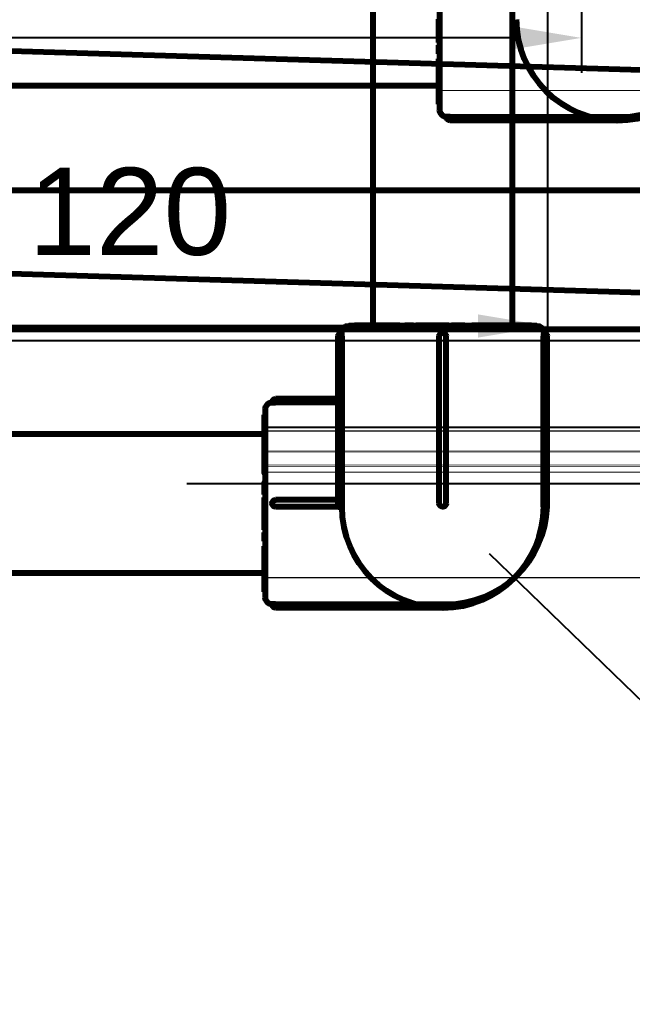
# Model space of a CAD drawing. Header units: millimetres. Extents: x -92220 to 11040, y -5929 to 27498.
# Drawn here: x 194.4 to 282.5, y 108.7 to 248 of the extents above; entities that cross this region are included whole.
import ezdxf

# ---------------------------------------------------------------- set-up
doc = ezdxf.new("R2010")
doc.units = ezdxf.units.MM
doc.linetypes.add('DASHED', pattern=[19.05, 12.7, -6.35])
doc.layers.add('100 noprint', color=1, linetype='Continuous', plot=False)
for name, color, linetype in [('12 Канализация 1', 7, 'Continuous'), ('13 Канализация 2', 7, 'Continuous'), ('26 Вода ветка 6', 7, 'Continuous'), ('27 Вода ветка 7', 7, 'Continuous'), ('28 Вода ветка 8', 7, 'Continuous'), ('34 Вода ветка 14', 7, 'Continuous')]:
    doc.layers.add(name, color=color, linetype=linetype)
doc.styles.get("Standard").update_dxf_attribs({"font": 'arial.ttf'})
doc.dimstyles.new('ISO-25', dxfattribs={"dimtxt": 2.5, "dimasz": 2.5, "dimexe": 1.25, "dimexo": 0.625, "dimtad": 1, "dimtxsty": 'Standard', "dimcen": 2.5, "dimadec": 0, "dimazin": 0, "dimtfac": 1, "dimtmove": 0, "dimatfit": 3, "dimfxl": 1, "dimarcsym": 0})

# ---------------------------------------------------------------- blocks, each defined once
blk = doc.blocks.new('*D63')
at = {"layer": '12 Канализация 1', "color": 0, "lineweight": -2}
for p, q in [((-2698.68, 131.19), (-2902.67, 137.31)), ((-2881.12, 30), (-2904.28, 30))]:
    blk.add_line(p, q, dxfattribs=at)
blk.add_arc((674.23, 30), 3568.51, 178.60276, 179.67888, dxfattribs=at)
at = {"layer": '12 Канализация 1', "color": 0}
for points in [[(-2889.88, 116.92), (-2896.55, 117.11), (-2892.67, 137.01)], [(-2897.55, 50.01), (-2890.89, 49.99), (-2894.28, 30)]]:
    blk.add_solid(points, dxfattribs=at)
at = {"layer": 'Defpoints', "color": 0}
for p in [(-2698.68, 131.19), (-2893.56, 101.34), (-2881.12, 30), (674.23, 30), (674.23, 30)]:
    blk.add_point(p, dxfattribs=at)
at = {"layer": '12 Канализация 1', "color": 0, "insert": (-2911.47, 83.77), "char_height": 12.5, "attachment_point": 5, "rotation": 89.1408}
blk.add_mtext('1,72%%d', dxfattribs=at)
blk = doc.blocks.new('*D86')
at = {"layer": '13 Канализация 2', "color": 0, "lineweight": -2}
for p, q in [((267.85, 209.22), (39.69, 216.08)), ((236.05, 201.86), (39.48, 201.86))]:
    blk.add_line(p, q, dxfattribs=at)
for start, end in [(173.3344, 175.8067), (178.279, 180), (182.4723, 184.9446)]:
    blk.add_arc((513.02, 201.86), 463.54, start, end, dxfattribs=at)
at = {"layer": '13 Канализация 2', "color": 0}
for points in [[(47.39, 235.92), (54.05, 235.58), (49.69, 215.78)], [(53.24, 181.93), (46.58, 181.79), (49.48, 201.86)]]:
    blk.add_solid(points, dxfattribs=at)
at = {"layer": 'Defpoints', "color": 0}
for p in [(49.57, 211.14), (267.85, 209.22), (236.05, 201.86), (513.02, 201.86), (513.02, 201.86)]:
    blk.add_point(p, dxfattribs=at)
at = {"layer": '13 Канализация 2', "color": 0, "insert": (31.94, 209.08), "char_height": 12.5, "attachment_point": 5, "rotation": 89.1395}
blk.add_mtext('1,72%%d', dxfattribs=at)
blk = doc.blocks.new('*D173')
at = {"layer": '26 Вода ветка 6', "color": 0, "lineweight": -2}
for p, q in [((270.3, 274.11), (270.3, 198.98)), ((150.3, 243.51), (150.3, 198.98)), ((260.3, 203.98), (160.3, 203.98))]:
    blk.add_line(p, q, dxfattribs=at)
at = {"layer": '26 Вода ветка 6', "color": 0}
for points in [[(160.3, 205.65), (160.3, 202.31), (150.3, 203.98)], [(260.3, 202.31), (260.3, 205.65), (270.3, 203.98)]]:
    blk.add_solid(points, dxfattribs=at)
at = {"layer": 'Defpoints', "color": 0}
for p in [(270.3, 274.11), (150.3, 243.51), (150.3, 203.98)]:
    blk.add_point(p, dxfattribs=at)
at = {"layer": '26 Вода ветка 6', "color": 0, "insert": (210.3, 220.36), "char_height": 12.5, "attachment_point": 5}
blk.add_mtext('120', dxfattribs=at)
blk = doc.blocks.new('*D187')
at = {"layer": '27 Вода ветка 7', "color": 0, "lineweight": -2}
for p, q in [((275.16, 309.62), (275.16, 240.36)), ((150.3, 278.51), (150.3, 240.36)), ((265.16, 245.36), (160.3, 245.36))]:
    blk.add_line(p, q, dxfattribs=at)
at = {"layer": '27 Вода ветка 7', "color": 0}
for points in [[(160.3, 247.03), (160.3, 243.7), (150.3, 245.36)], [(265.16, 243.7), (265.16, 247.03), (275.16, 245.36)]]:
    blk.add_solid(points, dxfattribs=at)
at = {"layer": 'Defpoints', "color": 0}
for p in [(275.16, 309.62), (150.3, 278.51), (150.3, 245.36)]:
    blk.add_point(p, dxfattribs=at)
at = {"layer": '27 Вода ветка 7', "color": 0, "insert": (212.73, 261.75), "char_height": 12.5, "attachment_point": 5}
blk.add_mtext('125', dxfattribs=at)

msp = doc.modelspace()

# ---------------------------------------------------------------- linework, layer by layer
at = {"layer": '100 noprint', "color": 2, "linetype": 'DASHED', "ltscale": 10}
msp.add_line((11013.49, 181.3), (-12184.07, 181.3), dxfattribs=at)
at = {"layer": '13 Канализация 2', "lineweight": 80}
for p, q in [((341.39, 239.02), (103.8, 246.15)), ((341.39, 207.01), (103.8, 214.15))]:
    msp.add_line(p, q, dxfattribs=at)
at = {"layer": '13 Канализация 2'}
for p, q in [((267.84, 208.98), (513.01, 201.61)), ((513.02, 201.86), (236.05, 201.86))]:
    msp.add_line(p, q, dxfattribs=at)
at = {"layer": '26 Вода ветка 6', "color": 5, "lineweight": 80, "extrusion": (-1, 8.41171e-17, -2.22045e-16)}
for p, q in [((254.8, 262.01), (254.8, 235.01)), ((254.7, 247.65), (254.7, 248.04)), ((254.8, 247.58), (254.7, 247.58)), ((254.7, 246.78), (254.7, 247.44)), ((254.8, 246.78), (254.7, 246.78)), ((254.7, 246.51), (254.7, 246.78)), ((254.7, 246.48), (254.7, 246.51)), ((254.8, 246.51), (254.7, 246.51)), ((254.8, 246.48), (254.7, 246.48)), ((254.7, 245.19), (254.7, 246.48)), ((254.8, 245.19), (254.7, 245.19)), ((254.7, 244.91), (254.7, 245.19)), ((254.8, 244.91), (254.7, 244.91)), ((254.7, 244.68), (254.7, 244.91)), ((254.8, 244.68), (254.7, 244.68)), ((254.8, 244.32), (254.7, 244.32)), ((254.7, 243.44), (254.7, 244.32)), ((254.8, 243.44), (254.7, 243.44)), ((254.7, 243.21), (254.7, 243.44)), ((254.8, 243.21), (254.7, 243.21)), ((254.7, 243.09), (254.7, 243.21)), ((254.8, 243.09), (254.7, 243.09)), ((254.8, 242.36), (254.7, 242.36)), ((254.7, 241.86), (254.7, 242.36)), ((254.8, 241.86), (254.7, 241.86)), ((254.7, 241.73), (254.7, 241.86)), ((254.8, 241.73), (254.7, 241.73)), ((254.7, 240.44), (254.7, 241.73)), ((254.8, 240.44), (254.7, 240.44)), ((254.7, 239.82), (254.7, 240.44)), ((254.8, 239.82), (254.7, 239.82)), ((254.7, 238.81), (254.7, 239.82)), ((254.8, 238.81), (254.7, 238.81)), ((254.7, 235.82), (254.7, 237.56)), ((254.8, 237.56), (254.7, 237.56)), ((254.8, 235.82), (254.7, 235.82)), ((256.3, 234.02), (280.8, 234.02)), ((280.8, 233.51), (256.3, 233.51))]:
    msp.add_line(p, q, dxfattribs=at)
at = {"layer": '26 Вода ветка 6', "color": 5, "lineweight": 80}
msp.add_line((280.8, 233.51), (280.8, 234.02), dxfattribs=at)
msp.add_lwpolyline([(-288.87, 238.51), (254.8, 238.51)], dxfattribs=at)
for centre, start, end in [((280.3, 248.01), 180, 0), ((280.8, 248.51), 270, 358.0239)]:
    msp.add_arc(centre, 14.5, start, end, dxfattribs=at)
at = {"layer": '26 Вода ветка 6', "color": 5, "lineweight": 80, "extrusion": (2.22045e-16, -1.86777e-32, -1)}
for centre, radius in [((-255.8, 235.01), 1), ((-256.3, 234.01), 0.5)]:
    msp.add_arc(centre, radius, 270, 0, dxfattribs=at)
at = {"layer": '26 Вода ветка 6', "color": 5, "lineweight": 80}
for points in [[(254.7, 247.58), (254.7, 247.6), (254.7, 247.65)], [(254.7, 247.44), (254.7, 247.52), (254.7, 247.58)], [(254.7, 237.56), (254.7, 237.56), (254.7, 237.7)]]:
    msp.add_open_spline(points, degree=2, dxfattribs=at)
for points, degree, knots in [([(254.7, 237.7), (254.7, 237.84), (254.7, 238.28), (254.7, 238.68), (254.7, 238.81)], 2, [-3, -3, -3, -2, -1, -0.484947, -0.484947, -0.484947]), ([(256.3, 234.02), (256.24, 234.02), (256.18, 234.02), (256.07, 234.02), (256.01, 234.02), (255.93, 234.02), (255.89, 234.02), (255.85, 234.02), (255.83, 234.02), (255.81, 234.01), (255.8, 234.01), (255.8, 234.01)], 3, [0.22380526, 0.22380526, 0.22380526, 0.22380526, 0.24107522, 0.24107522, 0.25834518, 0.25834518, 0.27361424, 0.27361424, 0.28601062, 0.28601062, 0.29840701, 0.29840701, 0.29840701, 0.29840701])]:
    msp.add_open_spline(points, degree=degree, knots=knots, dxfattribs=at)
at = {"layer": '28 Вода ветка 8', "color": 5, "lineweight": 80}
for points in [[(-322.62, 223.51), (289.8, 223.51)], [(-322.62, 203.51), (289.8, 203.51)]]:
    msp.add_lwpolyline(points, dxfattribs=at)
at = {"layer": '34 Вода ветка 14', "color": 4, "lineweight": 80, "extrusion": (2.28848e-17, 1, -2.22045e-16)}
for p, q in [((268.74, 204.01), (241.74, 204.01)), ((242.55, 204.01), (242.55, 204.11)), ((242.55, 204.11), (244.28, 204.11)), ((244.28, 204.01), (244.28, 204.11)), ((245.54, 204.11), (246.54, 204.11)), ((245.54, 204.01), (245.54, 204.11)), ((246.54, 204.01), (246.54, 204.11)), ((246.54, 204.11), (247.16, 204.11)), ((247.16, 204.11), (248.45, 204.11)), ((247.16, 204.01), (247.16, 204.11)), ((248.45, 204.11), (248.59, 204.11)), ((248.45, 204.01), (248.45, 204.11)), ((248.59, 204.01), (248.59, 204.11)), ((248.59, 204.11), (249.08, 204.11)), ((249.08, 204.01), (249.08, 204.11)), ((249.82, 204.11), (249.93, 204.11)), ((249.82, 204.01), (249.82, 204.11)), ((249.93, 204.11), (250.17, 204.11)), ((249.93, 204.01), (249.93, 204.11)), ((250.17, 204.01), (250.17, 204.11)), ((250.17, 204.11), (251.05, 204.11)), ((251.05, 204.01), (251.05, 204.11)), ((251.4, 204.11), (251.64, 204.11)), ((251.4, 204.01), (251.4, 204.11)), ((251.64, 204.11), (251.92, 204.11)), ((251.64, 204.01), (251.64, 204.11)), ((251.92, 204.01), (251.92, 204.11)), ((251.92, 204.11), (253.2, 204.11)), ((253.2, 204.11), (253.23, 204.11)), ((253.2, 204.01), (253.2, 204.11)), ((253.23, 204.11), (253.5, 204.11)), ((253.23, 204.01), (253.23, 204.11)), ((253.5, 204.11), (254.17, 204.11)), ((253.5, 204.01), (253.5, 204.11)), ((254.3, 204.01), (254.3, 204.11)), ((254.38, 204.11), (254.77, 204.11)), ((254.77, 204.11), (255.05, 204.11)), ((254.77, 204.01), (254.77, 204.11)), ((255.05, 204.01), (255.05, 204.11)), ((255.05, 204.11), (255.31, 204.11)), ((255.31, 204.11), (256.1, 204.11)), ((255.31, 204.01), (255.31, 204.11)), ((256.1, 204.01), (256.1, 204.11)), ((256.52, 204.11), (256.78, 204.11)), ((256.52, 204.01), (256.52, 204.11)), ((256.78, 204.11), (256.93, 204.11)), ((256.78, 204.01), (256.78, 204.11)), ((256.93, 204.11), (257.44, 204.11)), ((256.93, 204.01), (256.93, 204.11)), ((258.3, 204.01), (258.3, 204.11)), ((259.52, 204.01), (259.52, 204.11)), ((260.44, 204.01), (260.44, 204.11)), ((262.06, 204.11), (262.46, 204.11)), ((262.06, 204.01), (262.06, 204.11)), ((262.46, 204.01), (262.46, 204.11)), ((263.7, 204.01), (263.7, 204.11)), ((264.42, 204.11), (264.48, 204.11)), ((264.42, 204.01), (264.42, 204.11)), ((264.48, 204.11), (264.66, 204.11)), ((264.48, 204.01), (264.48, 204.11)), ((264.66, 204.01), (264.66, 204.11)), ((265.39, 204.11), (265.66, 204.11)), ((265.39, 204.01), (265.39, 204.11)), ((265.66, 204.11), (265.74, 204.11)), ((265.66, 204.01), (265.66, 204.11)), ((265.74, 204.11), (265.84, 204.11)), ((265.74, 204.01), (265.74, 204.11)), ((265.84, 204.11), (265.94, 204.11)), ((265.84, 204.01), (265.84, 204.11)), ((265.94, 204.01), (265.94, 204.11)), ((267.3, 204.11), (267.69, 204.11)), ((267.3, 204.01), (267.3, 204.11)), ((267.69, 204.11), (267.92, 204.11)), ((267.69, 204.01), (267.69, 204.11)), ((267.92, 204.11), (267.97, 204.11)), ((267.92, 204.01), (267.92, 204.11)), ((267.97, 204.01), (267.97, 204.11)), ((240.24, 178.01), (240.24, 202.51)), ((240.75, 202.51), (240.75, 178.01)), ((254.74, 178.51), (254.74, 202.51)), ((255.74, 178.51), (255.74, 202.51)), ((269.73, 178.01), (269.73, 202.51)), ((270.24, 178.01), (270.24, 202.51)), ((269.73, 178.01), (270.24, 178.01))]:
    msp.add_line(p, q, dxfattribs=at)
at = {"layer": '34 Вода ветка 14', "color": 4, "lineweight": 80, "extrusion": (-1, 8.41171e-17, -2.22045e-16)}
for p, q in [((240.24, 193.51), (231.24, 193.51)), ((240.24, 193.01), (231.24, 193.01)), ((255.74, 193.01), (255.74, 193.51)), ((229.74, 191.24), (229.64, 191.24)), ((229.64, 191.2), (229.64, 191.24)), ((229.74, 191.2), (229.64, 191.2)), ((229.64, 190.97), (229.64, 191.2)), ((229.74, 190.97), (229.64, 190.97)), ((229.64, 190.58), (229.64, 190.97)), ((229.74, 192.01), (229.74, 165.01)), ((229.74, 190.58), (229.64, 190.58)), ((229.64, 189.11), (229.64, 189.22)), ((229.74, 189.22), (229.64, 189.22)), ((229.74, 189.11), (229.64, 189.11)), ((229.64, 189.02), (229.64, 189.11)), ((229.74, 189.02), (229.64, 189.02)), ((229.64, 188.94), (229.64, 189.02)), ((229.74, 188.94), (229.64, 188.94)), ((229.64, 188.66), (229.64, 188.94)), ((229.74, 188.66), (229.64, 188.66)), ((229.74, 187.93), (229.64, 187.93)), ((229.64, 187.76), (229.64, 187.93)), ((229.74, 187.76), (229.64, 187.76)), ((229.64, 187.7), (229.64, 187.76)), ((229.74, 187.7), (229.64, 187.7)), ((229.74, 186.97), (229.64, 186.97)), ((229.64, 185.33), (229.64, 185.73)), ((229.74, 185.73), (229.64, 185.73)), ((229.74, 185.33), (229.64, 185.33)), ((229.74, 183.71), (229.64, 183.71)), ((229.74, 182.8), (229.64, 182.8)), ((229.74, 181.57), (229.64, 181.57)), ((229.64, 180.21), (229.64, 180.71)), ((229.74, 180.21), (229.64, 180.21)), ((229.64, 180.06), (229.64, 180.21)), ((229.74, 180.06), (229.64, 180.06)), ((229.64, 179.8), (229.64, 180.06)), ((229.74, 179.8), (229.64, 179.8)), ((229.74, 179.37), (229.64, 179.37)), ((229.64, 178.58), (229.64, 179.37)), ((229.74, 178.58), (229.64, 178.58)), ((229.64, 178.33), (229.64, 178.58)), ((240.24, 179.01), (231.24, 179.01)), ((229.74, 178.33), (229.64, 178.33)), ((229.64, 178.04), (229.64, 178.33)), ((229.74, 178.04), (229.64, 178.04)), ((229.64, 177.65), (229.64, 178.04)), ((229.74, 177.58), (229.64, 177.58)), ((229.64, 176.78), (229.64, 177.44)), ((240.24, 178.01), (231.24, 178.01)), ((229.74, 176.78), (229.64, 176.78)), ((229.64, 176.51), (229.64, 176.78)), ((229.64, 176.48), (229.64, 176.51)), ((229.74, 176.51), (229.64, 176.51)), ((229.74, 176.48), (229.64, 176.48)), ((229.64, 175.19), (229.64, 176.48)), ((229.74, 175.19), (229.64, 175.19)), ((229.64, 174.91), (229.64, 175.19)), ((229.74, 174.91), (229.64, 174.91)), ((229.64, 174.68), (229.64, 174.91)), ((229.74, 174.68), (229.64, 174.68)), ((229.74, 174.32), (229.64, 174.32)), ((229.64, 173.44), (229.64, 174.32)), ((229.74, 173.44), (229.64, 173.44)), ((229.64, 173.21), (229.64, 173.44)), ((229.74, 173.21), (229.64, 173.21)), ((229.64, 173.09), (229.64, 173.21)), ((229.74, 173.09), (229.64, 173.09)), ((229.74, 172.36), (229.64, 172.36)), ((229.64, 171.86), (229.64, 172.36)), ((229.74, 171.86), (229.64, 171.86)), ((229.64, 171.73), (229.64, 171.86)), ((229.74, 171.73), (229.64, 171.73)), ((229.64, 170.44), (229.64, 171.73)), ((229.74, 170.44), (229.64, 170.44)), ((229.64, 169.82), (229.64, 170.44)), ((229.74, 169.82), (229.64, 169.82)), ((229.64, 168.81), (229.64, 169.82)), ((229.74, 168.81), (229.64, 168.81)), ((229.64, 165.82), (229.64, 167.56)), ((229.74, 167.56), (229.64, 167.56)), ((229.74, 165.82), (229.64, 165.82)), ((231.24, 164.02), (255.74, 164.02)), ((255.74, 163.51), (231.24, 163.51))]:
    msp.add_line(p, q, dxfattribs=at)
at = {"layer": '34 Вода ветка 14', "color": 4, "lineweight": 80}
for p, q in [((240.24, 178.01), (240.75, 178.01)), ((255.74, 163.51), (255.74, 164.02))]:
    msp.add_line(p, q, dxfattribs=at)
for points in [[(245.24, 204.01), (245.03, 713.61)], [(265.24, 204.01), (265.03, 713.61)], [(-356.3, 188.51), (229.74, 188.51)], [(-356.3, 168.51), (229.74, 168.51)]]:
    msp.add_lwpolyline(points, dxfattribs=at)
at = {"layer": '34 Вода ветка 14', "flags": 128}
msp.add_lwpolyline([(261.89, 171.32), (299, 135.4), (318.42, 135.4)], dxfattribs=at)
at = {"layer": '34 Вода ветка 14', "color": 4, "lineweight": 80, "extrusion": (-5.08144e-33, -2.22045e-16, -1)}
for centre, radius, start, end in [((-241.74, 203.01), 1, 0, 90), ((-268.74, 203.01), 1, 90, 180), ((-240.74, 202.51), 0.5, 0, 90), ((-255.24, 202.51), 0.5, 0, 180), ((-269.74, 202.51), 0.5, 90, 180)]:
    msp.add_arc(centre, radius, start, end, dxfattribs=at)
at = {"layer": '34 Вода ветка 14', "color": 4, "lineweight": 80, "extrusion": (2.22045e-16, -1.86777e-32, -1)}
for centre, radius, start, end in [((-230.74, 192.01), 1, 0, 90), ((-231.24, 193.01), 0.5, 0, 90), ((-231.24, 178.51), 0.5, 270, 90), ((-230.74, 165.01), 1, 270, 0), ((-231.24, 164.01), 0.5, 270, 0)]:
    msp.add_arc(centre, radius, start, end, dxfattribs=at)
at = {"layer": '34 Вода ветка 14', "color": 4, "lineweight": 80, "extrusion": (2.21112e-32, 2.22045e-16, -1)}
msp.add_arc((-255.24, 178.51), 0.5, 180, 0, dxfattribs=at)
at = {"layer": '34 Вода ветка 14', "color": 4, "lineweight": 80}
for centre, start, end in [((255.24, 178.01), 180, 0), ((255.74, 178.51), 270, 358.0239)]:
    msp.add_arc(centre, 14.5, start, end, dxfattribs=at)
for points in [[(244.28, 204.11), (244.28, 204.11), (244.42, 204.11)], [(254.17, 204.11), (254.24, 204.11), (254.3, 204.11)], [(254.3, 204.11), (254.33, 204.11), (254.38, 204.11)], [(257.44, 204.11), (257.85, 204.11), (258.24, 204.11), (258.29, 204.11)], [(258.29, 204.11), (258.3, 204.11), (258.3, 204.11)], [(260.69, 204.11), (260.84, 204.11), (261.09, 204.11), (261.35, 204.11), (261.63, 204.11), (261.77, 204.11)], [(262.6, 204.11), (262.75, 204.11), (263.22, 204.11), (263.44, 204.11)], [(263.7, 204.11), (263.72, 204.11), (263.75, 204.11)], [(263.75, 204.11), (263.92, 204.11), (264.09, 204.11)], [(264.09, 204.11), (264.21, 204.11), (264.42, 204.11)], [(265.94, 204.11), (265.94, 204.11), (266.16, 204.11)], [(266.16, 204.11), (266.35, 204.11), (266.63, 204.11)], [(266.63, 204.11), (266.91, 204.11), (267.29, 204.11), (267.3, 204.11)], [(267.3, 204.11), (267.3, 204.11), (267.3, 204.11)], [(229.64, 190.58), (229.64, 190.58), (229.64, 190.58)], [(229.64, 189.9), (229.64, 190.19), (229.64, 190.57), (229.64, 190.58)], [(229.64, 189.44), (229.64, 189.63), (229.64, 189.9)], [(229.64, 189.22), (229.64, 189.22), (229.64, 189.44)], [(229.64, 187.36), (229.64, 187.49), (229.64, 187.7)], [(229.64, 187.03), (229.64, 187.2), (229.64, 187.36)], [(229.64, 186.97), (229.64, 187), (229.64, 187.03)], [(229.64, 185.88), (229.64, 186.03), (229.64, 186.49), (229.64, 186.71)], [(229.64, 183.96), (229.64, 184.11), (229.64, 184.37), (229.64, 184.63), (229.64, 184.9), (229.64, 185.04)], [(229.64, 181.56), (229.64, 181.57), (229.64, 181.57)], [(229.64, 180.71), (229.64, 181.13), (229.64, 181.51), (229.64, 181.56)], [(229.64, 177.58), (229.64, 177.6), (229.64, 177.65)], [(229.64, 177.44), (229.64, 177.52), (229.64, 177.58)], [(229.64, 167.56), (229.64, 167.56), (229.64, 167.7)]]:
    msp.add_open_spline(points, degree=2, dxfattribs=at)
for points, degree, knots in [([(244.42, 204.11), (244.57, 204.11), (245.01, 204.11), (245.4, 204.11), (245.54, 204.11)], 2, [-3, -3, -3, -2, -1, -0.484947, -0.484947, -0.484947]), ([(259.52, 204.11), (259.52, 204.11), (259.65, 204.11), (259.89, 204.11)], 2, [-1.502374, -1.502374, -1.502374, -1, 0, 0, 0]), ([(259.89, 204.11), (260.15, 204.11), (260.42, 204.11), (260.44, 204.11)], 2, [-2, -2, -2, -1, -0.936655, -0.936655, -0.936655]), ([(260.44, 204.11), (260.44, 204.11), (260.51, 204.11), (260.69, 204.11)], 2, [-1.431321, -1.431321, -1.431321, -1, 0, 0, 0]), ([(261.77, 204.11), (261.96, 204.11), (262.06, 204.11), (262.06, 204.11)], 2, [-3, -3, -3, -2, -1.429003, -1.429003, -1.429003]), ([(262.46, 204.11), (262.46, 204.11), (262.53, 204.11), (262.6, 204.11)], 2, [-1.875117, -1.875117, -1.875117, -1, 0, 0, 0]), ([(263.44, 204.11), (263.66, 204.11), (263.7, 204.11), (263.7, 204.11)], 2, [-2, -2, -2, -1, -0.823469, -0.823469, -0.823469]), ([(264.66, 204.11), (264.81, 204.11), (265.04, 204.11), (265.16, 204.11)], 2, [-1.854622, -1.854622, -1.854622, -1, 0, 0, 0]), ([(265.16, 204.11), (265.33, 204.11), (265.39, 204.11), (265.39, 204.11)], 2, [-3, -3, -3, -2, -1.715556, -1.715556, -1.715556]), ([(240.75, 202.51), (240.75, 202.57), (240.75, 202.63), (240.75, 202.75), (240.75, 202.8), (240.74, 202.88), (240.74, 202.92), (240.74, 202.97), (240.74, 202.99), (240.74, 203.01), (240.74, 203.01), (240.74, 203.01)], 3, [0.22380526, 0.22380526, 0.22380526, 0.22380526, 0.24107522, 0.24107522, 0.25834518, 0.25834518, 0.27361424, 0.27361424, 0.28601062, 0.28601062, 0.29840701, 0.29840701, 0.29840701, 0.29840701]), ([(269.74, 203.01), (269.74, 203.01), (269.74, 203.01), (269.74, 202.99), (269.74, 202.97), (269.74, 202.92), (269.74, 202.88), (269.73, 202.8), (269.73, 202.75), (269.73, 202.63), (269.73, 202.57), (269.73, 202.51)], 3, [0.44761051, 0.44761051, 0.44761051, 0.44761051, 0.4600069, 0.4600069, 0.47240329, 0.47240329, 0.48767234, 0.48767234, 0.5049423, 0.5049423, 0.52221227, 0.52221227, 0.52221227, 0.52221227]), ([(230.74, 193.01), (230.74, 193.01), (230.74, 193.01), (230.77, 193.01), (230.79, 193.01), (230.83, 193.01), (230.87, 193.01), (230.95, 193.01), (231.01, 193.01), (231.12, 193.01), (231.18, 193.01), (231.24, 193.01)], 3, [0.44761051, 0.44761051, 0.44761051, 0.44761051, 0.4600069, 0.4600069, 0.47240329, 0.47240329, 0.48767234, 0.48767234, 0.5049423, 0.5049423, 0.52221227, 0.52221227, 0.52221227, 0.52221227]), ([(229.64, 188.43), (229.64, 188.6), (229.64, 188.66), (229.64, 188.66)], 2, [-3, -3, -3, -2, -1.715556, -1.715556, -1.715556]), ([(229.64, 187.93), (229.64, 188.09), (229.64, 188.32), (229.64, 188.43)], 2, [-1.854622, -1.854622, -1.854622, -1, 0, 0, 0]), ([(229.64, 186.71), (229.64, 186.93), (229.64, 186.97), (229.64, 186.97)], 2, [-2, -2, -2, -1, -0.823469, -0.823469, -0.823469]), ([(229.64, 185.73), (229.64, 185.73), (229.64, 185.8), (229.64, 185.88)], 2, [-1.875117, -1.875117, -1.875117, -1, 0, 0, 0]), ([(229.64, 185.04), (229.64, 185.23), (229.64, 185.33), (229.64, 185.33)], 2, [-3, -3, -3, -2, -1.429003, -1.429003, -1.429003]), ([(229.64, 183.71), (229.64, 183.71), (229.64, 183.78), (229.64, 183.96)], 2, [-1.431321, -1.431321, -1.431321, -1, 0, 0, 0]), ([(229.64, 183.17), (229.64, 183.43), (229.64, 183.7), (229.64, 183.71)], 2, [-2, -2, -2, -1, -0.936655, -0.936655, -0.936655]), ([(229.64, 182.8), (229.64, 182.8), (229.64, 182.93), (229.64, 183.17)], 2, [-1.502374, -1.502374, -1.502374, -1, 0, 0, 0]), ([(229.64, 167.7), (229.64, 167.84), (229.64, 168.28), (229.64, 168.68), (229.64, 168.81)], 2, [-3, -3, -3, -2, -1, -0.484947, -0.484947, -0.484947]), ([(231.24, 164.02), (231.18, 164.02), (231.12, 164.02), (231.01, 164.02), (230.95, 164.02), (230.87, 164.02), (230.83, 164.02), (230.79, 164.02), (230.77, 164.02), (230.74, 164.01), (230.74, 164.01), (230.74, 164.01)], 3, [0.22380526, 0.22380526, 0.22380526, 0.22380526, 0.24107522, 0.24107522, 0.25834518, 0.25834518, 0.27361424, 0.27361424, 0.28601062, 0.28601062, 0.29840701, 0.29840701, 0.29840701, 0.29840701])]:
    msp.add_open_spline(points, degree=degree, knots=knots, dxfattribs=at)

# ---------------------------------------------------------------- dimensions: what is measured, and where the dimension line sits
at = {"layer": '12 Канализация 1'}
dim = msp.add_angular_dim_2l(base=(-2893.56, 101.34), line1=((674.23, 30), (-2698.68, 131.19)), line2=((674.23, 30), (-2881.12, 30)), dimstyle='ISO-25', override={"dimtxt": 12.5, "dimasz": 20, "dimexe": 10, "dimexo": 0, "dimgap": 10, "dimdec": 0, "dimadec": 2}, dxfattribs=at)
dim.commit()
dim.dimension.update_dxf_attribs({"geometry": '*D63', "text_midpoint": (-2893.88, 83.51), "dimtype": 162})
at = {"layer": '13 Канализация 2'}
dim = msp.add_angular_dim_2l(base=(49.57, 211.14), line1=((513.02, 201.86), (267.85, 209.22)), line2=((513.02, 201.86), (236.05, 201.86)), dimstyle='ISO-25', override={"dimtxt": 12.5, "dimasz": 20, "dimexe": 10, "dimexo": 0, "dimgap": 10, "dimdec": 0, "dimadec": 2}, dxfattribs=at)
dim.commit()
dim.dimension.update_dxf_attribs({"geometry": '*D86', "text_midpoint": (49.53, 208.82), "dimtype": 162})
at = {"layer": '26 Вода ветка 6'}
dim = msp.add_linear_dim(base=(150.3, 203.98), p1=(270.3, 274.11), p2=(150.3, 243.51), dimstyle='ISO-25', override={"dimtxt": 12.5, "dimasz": 10, "dimexe": 5, "dimexo": 0, "dimgap": 10, "dimdec": 0}, dxfattribs=at)
dim.commit()
dim.dimension.update_dxf_attribs({"geometry": '*D173', "text_midpoint": (210.3, 220.36)})
at = {"layer": '27 Вода ветка 7'}
dim = msp.add_linear_dim(base=(150.3, 245.36), p1=(275.16, 309.62), p2=(150.3, 278.51), dimstyle='ISO-25', override={"dimtxt": 12.5, "dimasz": 10, "dimexe": 5, "dimexo": 0, "dimgap": 10, "dimdec": 0}, dxfattribs=at)
dim.commit()
dim.dimension.update_dxf_attribs({"geometry": '*D187', "text_midpoint": (212.73, 261.75)})

doc.saveas('drawing.dxf')
